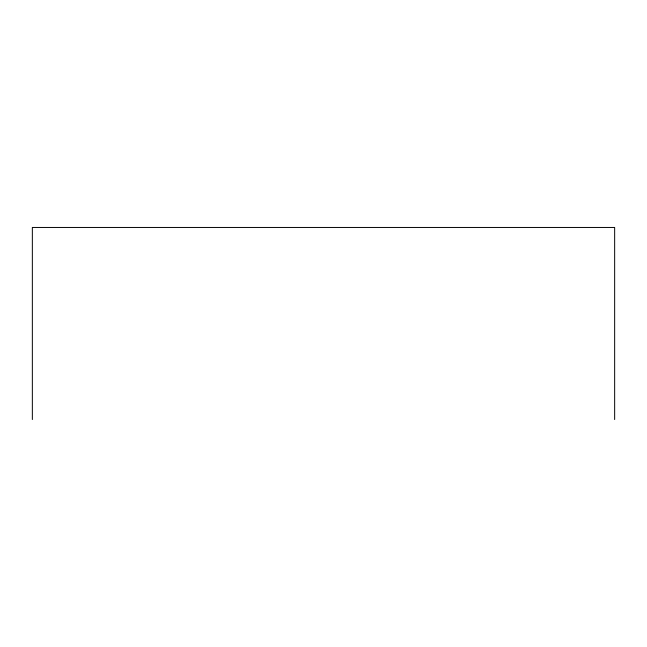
<?xml version="1.0" encoding="UTF-8"?>
<svg xmlns="http://www.w3.org/2000/svg" width="647" height="647" viewBox="0 0 647 647"><rect width="100%" height="100%" fill="white"/><g stroke="black" fill="none" stroke-linecap="round" stroke-linejoin="round"><path stroke-width="0.97" d="M614.65 419.539L614.65 227.461L32.35 227.461L32.35 419.539"/></g></svg>
